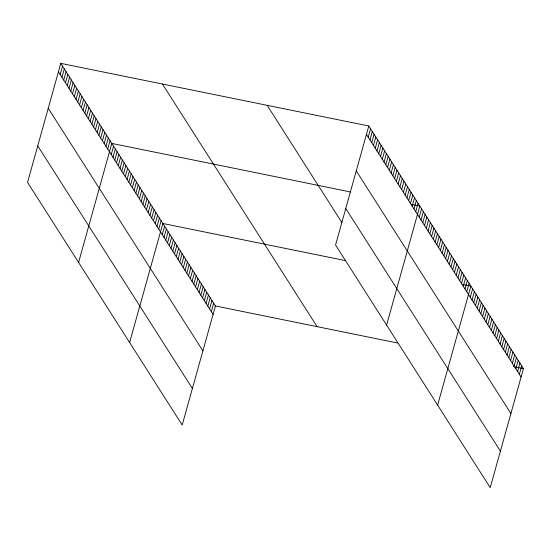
<?xml version="1.0" encoding="UTF-8"?>
<svg xmlns="http://www.w3.org/2000/svg" width="551" height="551" viewBox="0 0 551 551"><rect width="100%" height="100%" fill="white"/><g stroke="black" fill="none" stroke-linecap="round" stroke-linejoin="round"><path stroke-width="0.83" d="M60.782 63.365L27.55 182.395L182.202 425.007L215.434 305.977L60.782 63.365L368.798 125.993L523.45 368.605L490.218 487.635L335.566 245.023L368.798 125.993M60.197 74.53L62.545 66.127M61.96 77.292L64.302 68.889M63.716 80.053L66.065 71.651M65.479 82.815L67.821 74.406M67.236 85.577L69.584 77.168M68.999 88.332L71.341 79.929M70.755 91.094L73.104 82.691M72.518 93.856L74.86 85.453M74.275 96.618L76.623 88.215M76.038 99.38L78.38 90.97M77.794 102.142L80.143 93.732M79.558 104.897L81.899 96.494M81.314 107.659L83.662 99.256M83.077 110.42L85.419 102.018M84.833 113.182L87.182 104.78M86.597 115.944L88.938 107.535M88.353 118.706L90.701 110.296M90.116 121.461L92.458 113.058M91.872 124.223L94.221 115.82M93.636 126.985L95.984 118.582M95.392 129.747L97.741 121.344M97.155 132.509L99.504 124.099M98.911 135.27L101.26 126.861M100.675 138.025L103.023 129.623M102.431 140.787L104.78 132.385M104.194 143.549L106.543 135.147M105.95 146.311L108.299 137.908M107.714 149.073L110.062 140.663M78.586 262.462L111.819 143.425L350.532 191.962M111.233 154.59L113.582 146.187M112.989 157.352L115.338 148.949M114.753 160.114L117.101 151.711M116.509 162.876L118.858 154.473M118.272 165.637L120.621 157.228M120.028 168.399L122.377 159.99M121.792 171.154L124.14 162.752M123.548 173.916L125.897 165.514M125.311 176.678L127.66 168.275M127.067 179.44L129.416 171.037M128.831 182.202L131.179 173.792M130.594 184.964L132.936 176.554M132.35 187.719L134.699 179.316M134.113 190.481L136.455 182.078M135.87 193.243L138.218 184.84M137.633 196.004L139.975 187.602M139.389 198.766L141.738 190.357M141.152 201.528L143.494 193.119M142.909 204.283L145.257 195.88M144.672 207.045L147.014 198.642M146.428 209.807L148.777 201.404M148.191 212.569L150.533 204.166M149.948 215.331L152.296 206.921M151.711 218.093L154.053 209.683M153.467 220.848L155.816 212.445M155.23 223.61L157.572 215.207M156.987 226.371L159.335 217.969M158.75 229.133L161.092 220.731M129.623 342.522L162.855 223.486L345.057 260.533M162.263 234.643L164.604 226.241M164.012 237.391L166.361 228.989M165.768 240.14L168.11 231.737M167.518 242.895L169.866 234.485M169.274 245.643L171.616 237.233M171.024 248.391L173.372 239.988M172.78 251.139L175.122 242.736M174.529 253.887L176.878 245.484M176.279 256.642L178.627 248.232M178.035 259.39L180.384 250.987M179.784 262.138L182.133 253.735M181.541 264.886L183.889 256.484M183.29 267.634L185.639 259.232M185.046 270.389L187.395 261.98M186.796 273.138L189.145 264.735M188.552 275.886L190.901 267.483M190.302 278.634L192.65 270.231M192.058 281.389L194.407 272.979M193.807 284.137L196.156 275.727M195.564 286.885L197.905 278.482M197.313 289.633L199.662 281.23M199.069 292.381L201.411 283.979M200.819 295.136L203.167 286.727M202.575 297.884L204.917 289.482M204.325 300.632L206.673 292.23M206.081 303.381L208.423 294.978M207.83 306.129L210.179 297.726M209.587 308.884L211.928 300.474M211.336 311.632L213.685 303.229M368.213 137.158L370.561 128.755M369.969 139.92L372.318 131.517M371.732 142.681L374.081 134.272M373.488 145.443L375.837 137.034M375.252 148.198L377.6 139.796M377.008 150.96L379.357 142.557M378.771 153.722L381.12 145.319M380.527 156.484L382.876 148.081M382.291 159.246L384.639 150.836M384.047 162.008L386.396 153.598M385.81 164.763L388.159 156.36M387.567 167.525L389.915 159.122M389.33 170.287L391.678 161.884M391.093 173.048L393.435 164.646M392.849 175.81L395.198 167.401M394.612 178.572L396.954 170.163M396.369 181.327L398.717 172.924M398.132 184.089L400.474 175.686M399.888 186.851L402.237 178.448M401.651 189.613L403.993 181.21M403.408 192.375L405.756 183.965M405.171 195.13L407.513 186.727M406.927 197.892L409.276 189.489M408.69 200.654L411.032 192.251M410.447 203.415L412.795 195.013M412.21 206.177L414.552 197.775M413.966 208.939L416.315 200.53M415.729 211.694L418.071 203.291M386.602 325.083L419.834 206.053L411.363 204.331M419.249 217.218L421.591 208.815M421.005 219.98L423.354 211.577M422.769 222.742L425.11 214.339M424.525 225.504L426.873 217.094M426.288 228.259L428.63 219.856M428.044 231.021L430.393 222.618M429.808 233.782L432.149 225.38M431.564 236.544L433.912 228.142M433.327 239.306L435.669 230.903M435.083 242.068L437.432 233.658M436.847 244.823L439.188 236.42M438.603 247.585L440.952 239.182M440.366 250.347L442.715 241.944M442.122 253.109L444.471 244.706M443.886 255.871L446.234 247.461M445.642 258.633L447.991 250.223M447.405 261.388L449.754 252.985M449.161 264.149L451.51 255.747M450.925 266.911L453.273 258.509M452.681 269.673L455.03 261.27M454.444 272.435L456.793 264.025M456.2 275.197L458.549 266.787M457.964 277.952L460.312 269.549M459.72 280.714L462.069 272.311M461.483 283.476L463.832 275.073M463.239 286.238L465.588 277.835M465.003 289L467.351 280.59M466.759 291.761L469.108 283.352M437.632 405.143L470.871 286.114L462.399 284.392M470.272 297.271L472.62 288.862M472.028 300.019L474.377 291.617M473.777 302.768L476.126 294.365M475.534 305.516L477.882 297.113M477.283 308.271L479.632 299.861M479.039 311.019L481.388 302.609M480.789 313.767L483.137 305.364M482.545 316.515L484.887 308.112M484.295 319.263L486.643 310.86M486.051 322.018L488.393 313.609M487.8 324.766L490.149 316.357M489.557 327.514L491.898 319.112M491.306 330.263L493.655 321.86M493.062 333.011L495.404 324.608M494.812 335.766L497.16 327.356M496.568 338.514L498.91 330.111M498.318 341.262L500.666 332.859M500.074 344.01L502.416 335.607M501.823 346.758L504.172 338.355M503.58 349.513L505.921 341.103M505.329 352.261L507.678 343.858M507.078 355.009L509.427 346.607M508.835 357.757L511.183 349.355M510.584 360.512L512.933 352.103M512.34 363.261L514.689 354.851M514.09 366.009L516.439 357.606M515.846 368.757L518.195 360.354M517.596 371.505L519.944 363.102M519.352 374.26L521.701 365.85M215.434 305.977L397.636 343.018M513.442 366.567L523.45 368.605M366.449 134.396L521.101 377.008M356.256 170.906L510.908 413.512M345.759 208.519L500.411 451.124M267.152 105.324L341.944 222.659M162.428 84.034L317.08 326.64M58.44 71.768L213.092 314.38M48.247 108.278L202.899 350.891M37.743 145.891L192.395 388.503"/></g></svg>
